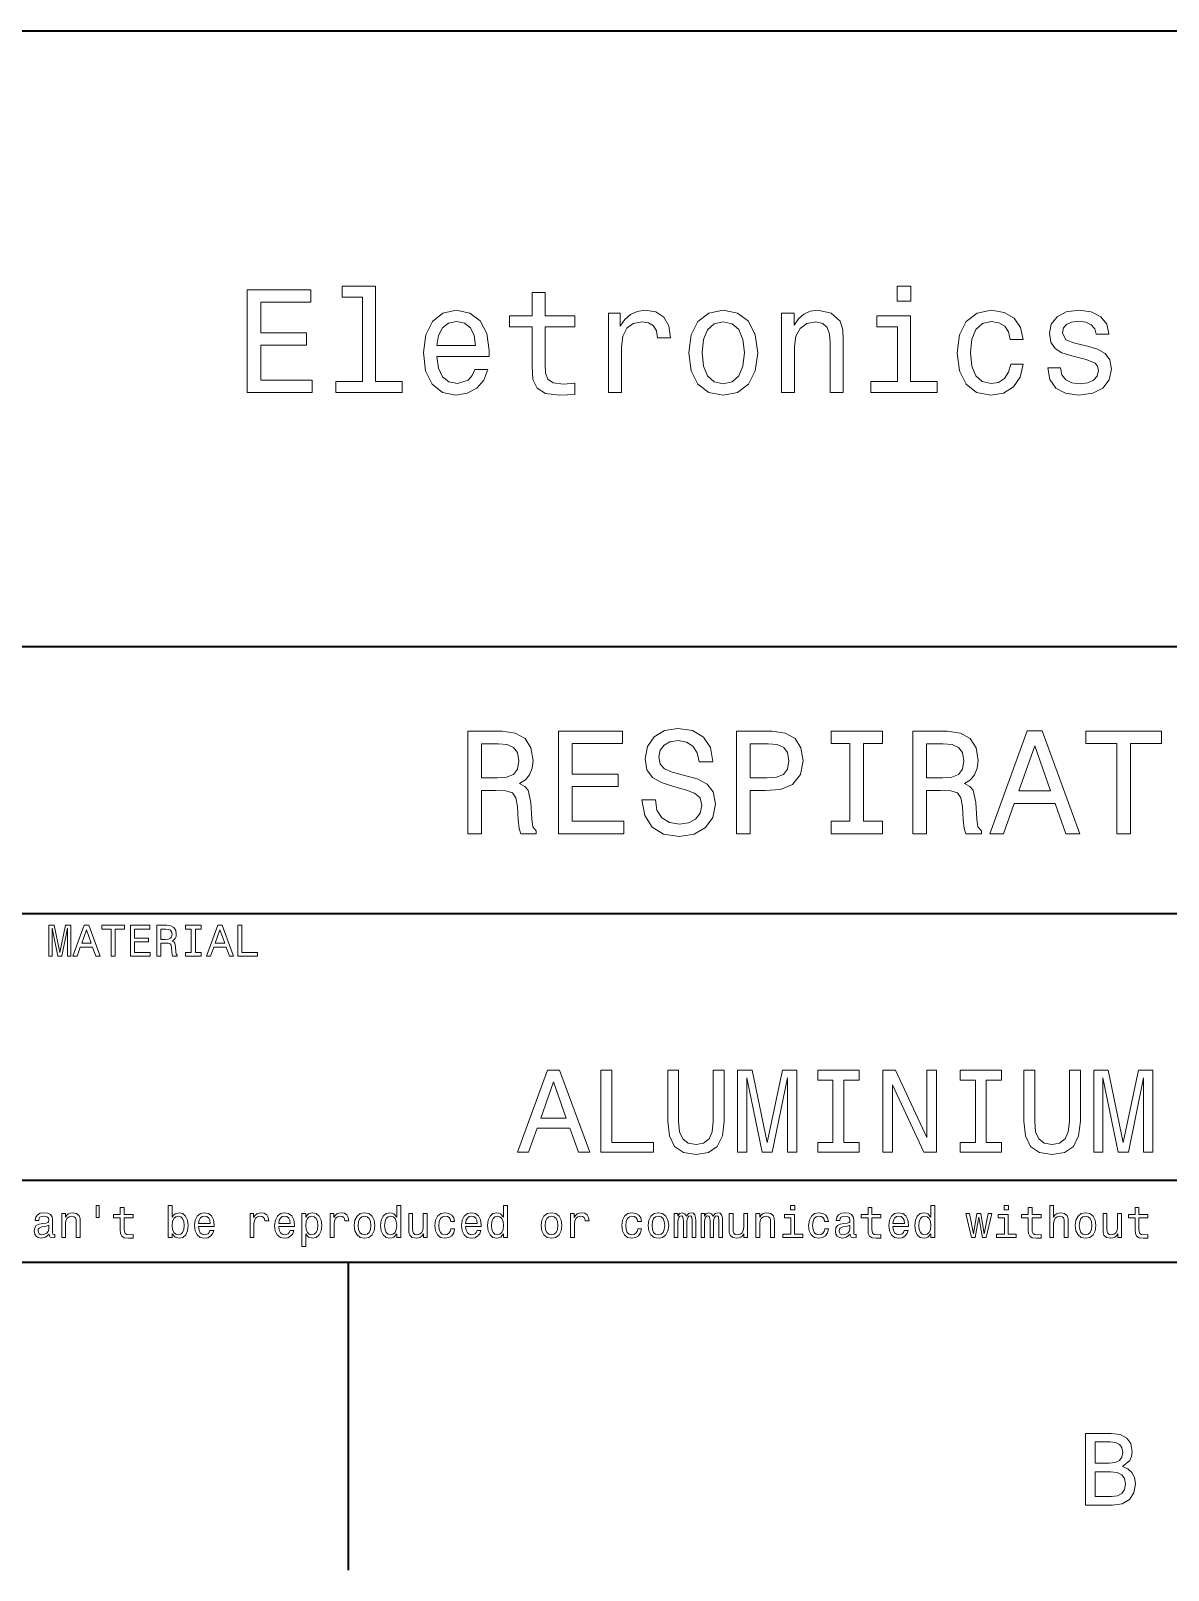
# Model space of a CAD drawing. Extents: x 0 to 1189, y 0 to 841.
# Drawn here: x 1024.2 to 1079.7, y 5 to 80 of the extents above; entities that cross this region are included whole.
import ezdxf

# ---------------------------------------------------------------- set-up
doc = ezdxf.new("R2010")
doc.units = 0

msp = doc.modelspace()

# ---------------------------------------------------------------- linework, layer by layer
at = {"color": 7, "lineweight": 35}
for p, q in [((979, 80), (1169, 80)), ((979, 50), (1144, 50)), ((979, 37), (1144, 37)), ((979, 24), (1144, 24)), ((20, 20), (1169, 20)), ((979, 20), (1169, 20))]:
    msp.add_line(p, q, dxfattribs=at)
at = {"color": 7, "lineweight": 35, "ltscale": 0.375}
msp.add_line((1039.699951, 20), (1039.699951, 5), dxfattribs=at)
at = {"color": 7, "lineweight": 13}
for points in [[(1040.397705, 67.020889), (1040.397705, 62.914265), (1039.093628, 62.914265), (1039.093628, 62.381123), (1042.328491, 62.381123), (1042.328491, 62.914265), (1041.031616, 62.914265), (1041.031616, 67.554031), (1039.403442, 67.554031), (1039.403442, 67.020889)], [(1067.119507, 67.554031), (1066.449463, 67.554031), (1066.449463, 66.833572), (1067.119507, 66.833572)], [(1034.778076, 62.381123), (1037.94812, 62.381123), (1037.94812, 62.986309), (1035.440918, 62.986309), (1035.440918, 64.67939), (1037.674316, 64.67939), (1037.674316, 65.277374), (1035.440918, 65.277374), (1035.440918, 66.775932), (1037.890503, 66.775932), (1037.890503, 67.381119), (1034.778076, 67.381119)], [(1048.661377, 65.579971), (1048.661377, 63.64193), (1048.70459, 63.015129), (1048.90625, 62.582851), (1049.309814, 62.330688), (1049.994141, 62.244236), (1050.74353, 62.280258), (1050.74353, 62.827808), (1050.195923, 62.78458), (1049.698853, 62.842216), (1049.432251, 63.022331), (1049.317017, 63.324928), (1049.295288, 63.75), (1049.295288, 65.579971), (1050.74353, 65.579971), (1050.74353, 66.120316), (1049.295288, 66.120316), (1049.295288, 67.251442), (1048.661377, 67.251442), (1048.661377, 66.120316), (1047.566284, 66.120316), (1047.566284, 65.579971)], [(1044.028809, 64.131844), (1046.564819, 64.131844), (1046.572021, 64.427231), (1046.456787, 65.25576), (1046.139771, 65.875359), (1045.635376, 66.25), (1044.965332, 66.386887), (1044.309814, 66.242798), (1043.80542, 65.839333), (1043.481201, 65.183716), (1043.365967, 64.31916), (1043.473999, 63.432995), (1043.798218, 62.78458), (1044.295288, 62.381123), (1044.943726, 62.244236), (1045.505737, 62.337894), (1045.966797, 62.582851), (1046.30542, 62.971901), (1046.5, 63.490631), (1045.873169, 63.490631), (1045.74353, 63.20245), (1045.556152, 62.986309), (1045.023071, 62.8134), (1044.612305, 62.892651), (1044.302612, 63.14481), (1044.10083, 63.555473), (1044.028809, 64.110229)], [(1052.386108, 62.381123), (1053.020142, 62.381123), (1053.020142, 64.592941), (1053.084961, 65.126076), (1053.279541, 65.507927), (1053.596558, 65.738472), (1054.021606, 65.817719), (1054.338623, 65.767288), (1054.576294, 65.623199), (1054.720459, 65.378242), (1054.770874, 65.046829), (1055.412109, 65.046829), (1055.325562, 65.630402), (1055.087891, 66.048271), (1054.69165, 66.30043), (1054.151245, 66.386887), (1053.783813, 66.329247), (1053.466797, 66.185158), (1053.185791, 65.940201), (1052.962524, 65.608788), (1052.962524, 66.25), (1052.386108, 66.25)], [(1056.298218, 64.311958), (1056.413452, 63.432995), (1056.744873, 62.78458), (1057.270874, 62.381123), (1057.976929, 62.244236), (1058.675781, 62.381123), (1059.20166, 62.777374), (1059.533081, 63.425793), (1059.655518, 64.311958), (1059.533081, 65.190918), (1059.20166, 65.846542), (1058.675781, 66.242798), (1057.976929, 66.386887), (1057.270874, 66.242798), (1056.744873, 65.839333), (1056.413452, 65.190918)], [(1060.822754, 62.381123), (1061.456787, 62.381123), (1061.456787, 64.614555), (1061.521606, 65.126076), (1061.730469, 65.500717), (1062.054688, 65.73127), (1062.486938, 65.817719), (1062.832764, 65.745674), (1063.04895, 65.551147), (1063.156982, 65.226944), (1063.192993, 64.79467), (1063.192993, 62.381123), (1063.827026, 62.381123), (1063.827026, 64.924347), (1063.798218, 65.435875), (1063.668579, 65.860947), (1063.24353, 66.25), (1062.580688, 66.386887), (1062.213257, 66.336456), (1061.903442, 66.19957), (1061.636841, 65.969017), (1061.427856, 65.659218), (1061.427856, 66.25), (1060.822754, 66.25)], [(1067.0979, 62.914265), (1067.0979, 66.120316), (1065.469727, 66.120316), (1065.469727, 65.579971), (1066.463989, 65.579971), (1066.463989, 62.914265), (1065.167114, 62.914265), (1065.167114, 62.381123), (1068.40918, 62.381123), (1068.40918, 62.914265)], [(1071.96106, 64.967575), (1072.587891, 64.967575), (1072.45813, 65.543945), (1072.148315, 65.997841), (1071.665649, 66.278816), (1071.038818, 66.386887), (1070.347168, 66.242798), (1069.821289, 65.839333), (1069.489868, 65.183716), (1069.374634, 64.304756), (1069.482666, 63.432995), (1069.806885, 62.78458), (1070.318359, 62.381123), (1071.017212, 62.244236), (1071.636841, 62.352303), (1072.119507, 62.6549), (1072.450928, 63.130402), (1072.595093, 63.764408), (1071.989868, 63.764408), (1071.881836, 63.36095), (1071.680054, 63.058357), (1071.391846, 62.871037), (1071.038818, 62.8134), (1070.599365, 62.907059), (1070.282349, 63.195244), (1070.087891, 63.663544), (1070.023071, 64.32637), (1070.087891, 64.974785), (1070.289551, 65.443085), (1070.61377, 65.73127), (1071.038818, 65.83213), (1071.413452, 65.767288), (1071.694458, 65.601585), (1071.881836, 65.327805)], [(1075.729004, 64.636169), (1075.116699, 64.780258), (1074.662842, 64.945961), (1074.511475, 65.284584), (1074.554688, 65.522331), (1074.706055, 65.695244), (1074.950928, 65.803314), (1075.303955, 65.846542), (1075.642578, 65.803314), (1075.90918, 65.67363), (1076.082031, 65.479103), (1076.154175, 65.219742), (1076.773682, 65.219742), (1076.773682, 65.234146), (1076.665649, 65.702446), (1076.370239, 66.069885), (1075.90918, 66.30043), (1075.303955, 66.386887), (1074.69165, 66.30043), (1074.244873, 66.062675), (1073.963989, 65.709656), (1073.877441, 65.26297), (1073.942383, 64.830688), (1074.144043, 64.528099), (1074.475464, 64.311958), (1074.95813, 64.16066), (1075.664185, 63.987751), (1076.096558, 63.807636), (1076.211792, 63.663544), (1076.255005, 63.447407), (1076.190186, 63.180836), (1076.017212, 62.979107), (1075.736328, 62.849422), (1075.361572, 62.806194), (1074.965332, 62.849422), (1074.677246, 63.000721), (1074.482666, 63.245674), (1074.403442, 63.584293), (1073.791016, 63.584293), (1073.891846, 63.007923), (1074.187256, 62.590057), (1074.655518, 62.337894), (1075.303955, 62.244236), (1075.981201, 62.337894), (1076.478394, 62.590057), (1076.780884, 62.993515), (1076.889038, 63.519451), (1076.809814, 63.973343), (1076.586426, 64.283142), (1076.218994, 64.484871)], [(1044.028809, 64.664986), (1044.108032, 65.162102), (1044.302612, 65.529541), (1044.5979, 65.752884), (1044.986938, 65.83213), (1045.368774, 65.752884), (1045.664185, 65.529541), (1045.84436, 65.162102), (1045.90918, 64.664986)], [(1056.946655, 64.31916), (1057.011475, 64.967575), (1057.213257, 65.435875), (1057.537476, 65.72406), (1057.976929, 65.824928), (1058.40918, 65.72406), (1058.733398, 65.443085), (1058.935059, 64.967575), (1059.007202, 64.31916), (1058.935059, 63.663544), (1058.733398, 63.188038), (1058.40918, 62.899853), (1057.976929, 62.806194), (1057.537476, 62.899853), (1057.213257, 63.188038), (1057.011475, 63.663544)], [(1045.527466, 40.881123), (1046.197388, 40.881123), (1046.197388, 42.992073), (1046.881836, 42.992073), (1047.38623, 42.970459), (1047.703247, 42.869595), (1047.876099, 42.631844), (1047.94812, 42.206772), (1047.984131, 41.558357), (1048.027466, 41.133286), (1048.113892, 40.881123), (1048.870361, 40.881123), (1048.870361, 41.018009), (1048.70459, 41.219738), (1048.646973, 41.594379), (1048.596558, 42.401295), (1048.474121, 42.999279), (1048.30835, 43.1866), (1048.049072, 43.323486), (1048.337158, 43.503601), (1048.53894, 43.755764), (1048.668579, 44.072765), (1048.711792, 44.454609), (1048.610962, 45.059795), (1048.322754, 45.513687), (1047.84729, 45.787464), (1047.198853, 45.881123), (1045.527466, 45.881123)], [(1049.958252, 40.881123), (1053.128296, 40.881123), (1053.128296, 41.486309), (1050.621094, 41.486309), (1050.621094, 43.179394), (1052.854492, 43.179394), (1052.854492, 43.777374), (1050.621094, 43.777374), (1050.621094, 45.275936), (1053.070679, 45.275936), (1053.070679, 45.881123), (1049.958252, 45.881123)], [(1054.670044, 42.530979), (1054.014404, 42.530979), (1054.158569, 41.767288), (1054.518799, 41.20533), (1055.073486, 40.866714), (1055.822754, 40.744236), (1056.564819, 40.859509), (1057.119629, 41.17651), (1057.472656, 41.67363), (1057.602295, 42.32925), (1057.494263, 42.920029), (1057.19165, 43.301872), (1056.701782, 43.554031), (1056.046143, 43.741352), (1055.484131, 43.878242), (1055.116699, 44.036743), (1054.907837, 44.267288), (1054.843018, 44.627522), (1054.907837, 44.951729), (1055.095093, 45.196686), (1055.383301, 45.362389), (1055.779541, 45.420029), (1056.182983, 45.34798), (1056.5, 45.153458), (1056.708984, 44.82925), (1056.809814, 44.389767), (1057.465454, 44.389767), (1057.465454, 44.404179), (1057.35022, 45.081409), (1057.011597, 45.585732), (1056.478394, 45.902737), (1055.757935, 46.010807), (1055.109497, 45.902737), (1054.605225, 45.600143), (1054.281006, 45.131844), (1054.165771, 44.526657), (1054.259399, 43.986309), (1054.533203, 43.618874), (1054.965454, 43.373917), (1055.556274, 43.1866), (1056.139771, 43.020893), (1056.579346, 42.862389), (1056.845825, 42.631844), (1056.939575, 42.257202), (1056.853027, 41.875359), (1056.629761, 41.587173), (1056.291138, 41.407059), (1055.851563, 41.349422), (1055.361694, 41.428673), (1054.987061, 41.659222), (1054.749268, 42.033859)], [(1058.625366, 40.881123), (1059.288208, 40.881123), (1059.288208, 42.992073), (1060.023071, 42.992073), (1060.765137, 43.028095), (1061.355957, 43.280258), (1061.737793, 43.770172), (1061.867432, 44.440201), (1061.766602, 45.059795), (1061.478394, 45.513687), (1061.00293, 45.787464), (1060.354492, 45.881123), (1058.625366, 45.881123)], [(1064.151367, 41.486309), (1063.229126, 41.486309), (1063.229126, 40.881123), (1065.736328, 40.881123), (1065.736328, 41.486309), (1064.814209, 41.486309), (1064.814209, 45.275936), (1065.736328, 45.275936), (1065.736328, 45.881123), (1063.229126, 45.881123), (1063.229126, 45.275936), (1064.151367, 45.275936)], [(1067.213257, 40.881123), (1067.883301, 40.881123), (1067.883301, 42.992073), (1068.567749, 42.992073), (1069.072021, 42.970459), (1069.389038, 42.869595), (1069.562012, 42.631844), (1069.634033, 42.206772), (1069.670044, 41.558357), (1069.713257, 41.133286), (1069.799805, 40.881123), (1070.556274, 40.881123), (1070.556274, 41.018009), (1070.390503, 41.219738), (1070.332886, 41.594379), (1070.282471, 42.401295), (1070.160034, 42.999279), (1069.994263, 43.1866), (1069.734863, 43.323486), (1070.023071, 43.503601), (1070.224854, 43.755764), (1070.354492, 44.072765), (1070.397705, 44.454609), (1070.296875, 45.059795), (1070.008667, 45.513687), (1069.533203, 45.787464), (1068.884766, 45.881123), (1067.213257, 45.881123)], [(1070.966919, 40.881123), (1071.629761, 40.881123), (1072.15564, 42.350864), (1074.151367, 42.350864), (1074.677246, 40.881123), (1075.354492, 40.881123), (1073.524536, 45.888329), (1072.789673, 45.888329)], [(1077.162842, 40.881123), (1077.825684, 40.881123), (1077.825684, 45.275936), (1079.338623, 45.275936), (1079.338623, 45.881123), (1075.6427, 45.881123), (1075.6427, 45.275936), (1077.162842, 45.275936)], [(1047.011597, 45.26873), (1047.45105, 45.225502), (1047.760864, 45.088615), (1047.955322, 44.836452), (1048.020264, 44.440201), (1047.94812, 44.022331), (1047.753662, 43.770172), (1047.422241, 43.640488), (1046.968384, 43.604465), (1046.197388, 43.604465), (1046.197388, 45.26873)], [(1060.174438, 45.26873), (1060.606689, 45.225502), (1060.923706, 45.088615), (1061.110962, 44.836452), (1061.175781, 44.440201), (1061.10376, 44.022331), (1060.909302, 43.770172), (1060.577881, 43.640488), (1060.123901, 43.604465), (1059.288208, 43.604465), (1059.288208, 45.26873)], [(1068.697388, 45.26873), (1069.136963, 45.225502), (1069.446777, 45.088615), (1069.641235, 44.836452), (1069.706055, 44.440201), (1069.634033, 44.022331), (1069.439575, 43.770172), (1069.108154, 43.640488), (1068.654175, 43.604465), (1067.883301, 43.604465), (1067.883301, 45.26873)], [(1072.38623, 42.963257), (1073.157104, 45.167866), (1073.927979, 42.963257)], [(1025.110229, 34.918587), (1025.276611, 34.918587), (1025.276611, 36.280258), (1025.557617, 34.918587), (1025.74353, 34.918587), (1026.022339, 36.280258), (1026.022339, 34.918587), (1026.190918, 34.918587), (1026.190918, 36.418587), (1025.927246, 36.418587), (1025.650635, 35.095821), (1025.376099, 36.418587), (1025.110229, 36.418587)], [(1026.294678, 34.918587), (1026.49353, 34.918587), (1026.651245, 35.359509), (1027.25, 35.359509), (1027.407837, 34.918587), (1027.610962, 34.918587), (1027.062012, 36.42075), (1026.841553, 36.42075)], [(1026.720459, 35.543228), (1026.951782, 36.204609), (1027.182983, 35.543228)], [(1028.153442, 34.918587), (1028.352295, 34.918587), (1028.352295, 36.23703), (1028.806152, 36.23703), (1028.806152, 36.418587), (1027.697388, 36.418587), (1027.697388, 36.23703), (1028.153442, 36.23703)], [(1029.100098, 34.918587), (1030.051147, 34.918587), (1030.051147, 35.100143), (1029.29895, 35.100143), (1029.29895, 35.608067), (1029.968994, 35.608067), (1029.968994, 35.787464), (1029.29895, 35.787464), (1029.29895, 36.23703), (1030.033813, 36.23703), (1030.033813, 36.418587), (1029.100098, 36.418587)], [(1030.373169, 34.918587), (1030.574219, 34.918587), (1030.574219, 35.551872), (1030.779541, 35.551872), (1030.930786, 35.545387), (1031.025879, 35.515129), (1031.077759, 35.443802), (1031.099365, 35.31628), (1031.110229, 35.121758), (1031.123169, 34.994236), (1031.14917, 34.918587), (1031.376099, 34.918587), (1031.376099, 34.959652), (1031.326416, 35.020172), (1031.309082, 35.132565), (1031.293945, 35.374638), (1031.257202, 35.554035), (1031.20752, 35.610229), (1031.129639, 35.651295), (1031.216187, 35.70533), (1031.276611, 35.780979), (1031.315552, 35.87608), (1031.328491, 35.990631), (1031.298218, 36.172188), (1031.211792, 36.308357), (1031.069214, 36.390488), (1030.874634, 36.418587), (1030.373169, 36.418587)], [(1030.818481, 36.234871), (1030.950317, 36.221901), (1031.043213, 36.180836), (1031.101563, 36.105186), (1031.121094, 35.986309), (1031.099365, 35.86095), (1031.041016, 35.785301), (1030.94165, 35.746395), (1030.80542, 35.735588), (1030.574219, 35.735588), (1030.574219, 36.234871)], [(1032.056885, 35.100143), (1031.780273, 35.100143), (1031.780273, 34.918587), (1032.532471, 34.918587), (1032.532471, 35.100143), (1032.255737, 35.100143), (1032.255737, 36.23703), (1032.532471, 36.23703), (1032.532471, 36.418587), (1031.780273, 36.418587), (1031.780273, 36.23703), (1032.056885, 36.23703)], [(1032.800415, 34.918587), (1032.999268, 34.918587), (1033.157104, 35.359509), (1033.755737, 35.359509), (1033.913574, 34.918587), (1034.116699, 34.918587), (1033.567749, 36.42075), (1033.34729, 36.42075)], [(1033.226196, 35.543228), (1033.45752, 36.204609), (1033.688721, 35.543228)], [(1034.319824, 34.918587), (1035.283813, 34.918587), (1035.283813, 35.100143), (1034.518677, 35.100143), (1034.518677, 36.418587), (1034.319824, 36.418587)], [(1047.959595, 25.360231), (1048.489868, 25.360231), (1048.910645, 26.536024), (1050.507202, 26.536024), (1050.927979, 25.360231), (1051.469727, 25.360231), (1050.005737, 29.365995), (1049.417847, 29.365995)], [(1052.011475, 25.360231), (1054.582153, 25.360231), (1054.582153, 25.844381), (1052.541748, 25.844381), (1052.541748, 29.360231), (1052.011475, 29.360231)], [(1055.273804, 26.881845), (1055.354492, 26.161385), (1055.608032, 25.648417), (1056.034546, 25.354467), (1056.651245, 25.250721), (1057.262207, 25.354467), (1057.688721, 25.648417), (1057.942383, 26.155621), (1058.028809, 26.881845), (1058.028809, 29.360231), (1057.492798, 29.360231), (1057.492798, 26.853027), (1057.440918, 26.363113), (1057.285278, 26.011528), (1057.020142, 25.804035), (1056.651245, 25.734871), (1056.270874, 25.804035), (1056.005737, 26.011528), (1055.850098, 26.357349), (1055.804077, 26.853027), (1055.804077, 29.360231), (1055.273804, 29.360231)], [(1058.680054, 25.360231), (1059.123901, 25.360231), (1059.123901, 28.991356), (1059.873169, 25.360231), (1060.368896, 25.360231), (1061.112427, 28.991356), (1061.112427, 25.360231), (1061.56189, 25.360231), (1061.56189, 29.360231), (1060.858765, 29.360231), (1060.120972, 25.832853), (1059.389038, 29.360231), (1058.680054, 29.360231)], [(1063.325684, 25.844381), (1062.587891, 25.844381), (1062.587891, 25.360231), (1064.593628, 25.360231), (1064.593628, 25.844381), (1063.855835, 25.844381), (1063.855835, 28.876081), (1064.593628, 28.876081), (1064.593628, 29.360231), (1062.587891, 29.360231), (1062.587891, 28.876081), (1063.325684, 28.876081)], [(1065.746338, 25.360231), (1066.224731, 25.360231), (1066.224731, 28.639771), (1067.757935, 25.360231), (1068.374634, 25.360231), (1068.374634, 29.360231), (1067.890503, 29.360231), (1067.890503, 26.080692), (1066.374634, 29.360231), (1065.746338, 29.360231)], [(1070.265137, 25.844381), (1069.527344, 25.844381), (1069.527344, 25.360231), (1071.533081, 25.360231), (1071.533081, 25.844381), (1070.79541, 25.844381), (1070.79541, 28.876081), (1071.533081, 28.876081), (1071.533081, 29.360231), (1069.527344, 29.360231), (1069.527344, 28.876081), (1070.265137, 28.876081)], [(1072.622437, 26.881845), (1072.703125, 26.161385), (1072.956787, 25.648417), (1073.383301, 25.354467), (1074, 25.250721), (1074.610962, 25.354467), (1075.037476, 25.648417), (1075.291016, 26.155621), (1075.377563, 26.881845), (1075.377563, 29.360231), (1074.841431, 29.360231), (1074.841431, 26.853027), (1074.789551, 26.363113), (1074.634033, 26.011528), (1074.368896, 25.804035), (1074, 25.734871), (1073.619629, 25.804035), (1073.354492, 26.011528), (1073.198853, 26.357349), (1073.15271, 26.853027), (1073.15271, 29.360231), (1072.622437, 29.360231)], [(1076.028809, 25.360231), (1076.472656, 25.360231), (1076.472656, 28.991356), (1077.221924, 25.360231), (1077.717529, 25.360231), (1078.46106, 28.991356), (1078.46106, 25.360231), (1078.910645, 25.360231), (1078.910645, 29.360231), (1078.20752, 29.360231), (1077.469727, 25.832853), (1076.737793, 29.360231), (1076.028809, 29.360231)], [(1049.095093, 27.025938), (1049.711792, 28.789627), (1050.328491, 27.025938)], [(1027.420776, 22.768372), (1027.420776, 22.180475), (1027.565552, 22.180475), (1027.565552, 22.768372)], [(1028.60083, 22.17399), (1028.60083, 21.592579), (1028.61377, 21.404537), (1028.674316, 21.274855), (1028.79541, 21.199207), (1029.000732, 21.173269), (1029.225464, 21.184076), (1029.225464, 21.348343), (1029.061279, 21.335373), (1028.912109, 21.352665), (1028.832153, 21.4067), (1028.797485, 21.497478), (1028.791016, 21.625), (1028.791016, 22.17399), (1029.225464, 22.17399), (1029.225464, 22.336094), (1028.791016, 22.336094), (1028.791016, 22.675432), (1028.60083, 22.675432), (1028.60083, 22.336094), (1028.272339, 22.336094), (1028.272339, 22.17399)], [(1031.127563, 21.393732), (1031.267944, 21.227304), (1031.460327, 21.173269), (1031.641968, 21.214336), (1031.786743, 21.337536), (1031.877563, 21.534222), (1031.912109, 21.795748), (1031.877563, 22.057276), (1031.784546, 22.251801), (1031.641968, 22.372837), (1031.460327, 22.416065), (1031.270142, 22.359869), (1031.192383, 22.290705), (1031.127563, 22.197765), (1031.127563, 22.766211), (1030.937256, 22.766211), (1030.937256, 21.214336), (1031.127563, 21.214336)], [(1042.070557, 21.393732), (1042.070557, 21.214336), (1042.260742, 21.214336), (1042.260742, 22.766211), (1042.072754, 22.766211), (1042.072754, 22.197765), (1041.927979, 22.36203), (1041.839355, 22.400936), (1041.737671, 22.416065), (1041.553955, 22.372837), (1041.411377, 22.251801), (1041.318359, 22.057276), (1041.286011, 21.795748), (1041.318359, 21.534222), (1041.411377, 21.337536), (1041.553955, 21.214336), (1041.737671, 21.173269), (1041.839355, 21.1884), (1041.930054, 21.227304)], [(1047.275146, 21.393732), (1047.275146, 21.214336), (1047.465332, 21.214336), (1047.465332, 22.766211), (1047.277344, 22.766211), (1047.277344, 22.197765), (1047.132568, 22.36203), (1047.043945, 22.400936), (1046.942383, 22.416065), (1046.758667, 22.372837), (1046.615967, 22.251801), (1046.523071, 22.057276), (1046.490601, 21.795748), (1046.523071, 21.534222), (1046.615967, 21.337536), (1046.758667, 21.214336), (1046.942383, 21.173269), (1047.043945, 21.1884), (1047.134766, 21.227304)], [(1061.462524, 22.766211), (1061.261475, 22.766211), (1061.261475, 22.550072), (1061.462524, 22.550072)], [(1065.033203, 22.17399), (1065.033203, 21.592579), (1065.046143, 21.404537), (1065.106689, 21.274855), (1065.227661, 21.199207), (1065.432983, 21.173269), (1065.657837, 21.184076), (1065.657837, 21.348343), (1065.49353, 21.335373), (1065.34436, 21.352665), (1065.264404, 21.4067), (1065.229858, 21.497478), (1065.223389, 21.625), (1065.223389, 22.17399), (1065.657837, 22.17399), (1065.657837, 22.336094), (1065.223389, 22.336094), (1065.223389, 22.675432), (1065.033203, 22.675432), (1065.033203, 22.336094), (1064.70459, 22.336094), (1064.70459, 22.17399)], [(1068.093628, 21.393732), (1068.093628, 21.214336), (1068.283936, 21.214336), (1068.283936, 22.766211), (1068.095825, 22.766211), (1068.095825, 22.197765), (1067.95105, 22.36203), (1067.862427, 22.400936), (1067.760864, 22.416065), (1067.577148, 22.372837), (1067.434448, 22.251801), (1067.341553, 22.057276), (1067.309082, 21.795748), (1067.341553, 21.534222), (1067.434448, 21.337536), (1067.577148, 21.214336), (1067.760864, 21.173269), (1067.862427, 21.1884), (1067.953125, 21.227304)], [(1071.871826, 22.766211), (1071.670776, 22.766211), (1071.670776, 22.550072), (1071.871826, 22.550072)], [(1072.840088, 22.17399), (1072.840088, 21.592579), (1072.853027, 21.404537), (1072.913574, 21.274855), (1073.034668, 21.199207), (1073.23999, 21.173269), (1073.464722, 21.184076), (1073.464722, 21.348343), (1073.300415, 21.335373), (1073.151367, 21.352665), (1073.071289, 21.4067), (1073.036743, 21.497478), (1073.030273, 21.625), (1073.030273, 22.17399), (1073.464722, 22.17399), (1073.464722, 22.336094), (1073.030273, 22.336094), (1073.030273, 22.675432), (1072.840088, 22.675432), (1072.840088, 22.336094), (1072.511597, 22.336094), (1072.511597, 22.17399)], [(1073.88623, 21.214336), (1074.076416, 21.214336), (1074.076416, 21.884365), (1074.095825, 22.037823), (1074.158569, 22.150215), (1074.255737, 22.219379), (1074.385498, 22.245316), (1074.489258, 22.223701), (1074.554077, 22.165344), (1074.586426, 22.068083), (1074.59729, 21.9384), (1074.59729, 21.214336), (1074.787476, 21.214336), (1074.787476, 21.977304), (1074.778809, 22.130762), (1074.73999, 22.258286), (1074.612427, 22.375), (1074.413574, 22.416065), (1074.305542, 22.400936), (1074.212524, 22.359869), (1074.134766, 22.295029), (1074.076416, 22.206411), (1074.076416, 22.766211), (1073.88623, 22.766211)], [(1078.044678, 22.17399), (1078.044678, 21.592579), (1078.057617, 21.404537), (1078.118164, 21.274855), (1078.239258, 21.199207), (1078.44458, 21.173269), (1078.669312, 21.184076), (1078.669312, 21.348343), (1078.505127, 21.335373), (1078.355957, 21.352665), (1078.276001, 21.4067), (1078.241333, 21.497478), (1078.234863, 21.625), (1078.234863, 22.17399), (1078.669312, 22.17399), (1078.669312, 22.336094), (1078.234863, 22.336094), (1078.234863, 22.675432), (1078.044678, 22.675432), (1078.044678, 22.336094), (1077.716187, 22.336094), (1077.716187, 22.17399)], [(1025.131836, 21.365633), (1025.131836, 21.35915), (1025.1427, 21.285662), (1025.175049, 21.233789), (1025.311279, 21.192722), (1025.417114, 21.210014), (1025.417114, 21.356987), (1025.371704, 21.350504), (1025.311279, 21.378601), (1025.300415, 21.465057), (1025.300415, 22.065922), (1025.274536, 22.219379), (1025.198853, 22.32745), (1025.067017, 22.39229), (1024.881104, 22.416065), (1024.699585, 22.390129), (1024.565552, 22.316643), (1024.481201, 22.202089), (1024.453125, 22.050793), (1024.453125, 22.037823), (1024.623901, 22.037823), (1024.639038, 22.128601), (1024.686646, 22.193443), (1024.764404, 22.232347), (1024.874634, 22.247478), (1024.980591, 22.236671), (1025.056152, 22.20425), (1025.101563, 22.148054), (1025.116699, 22.070244), (1025.108032, 21.979465), (1025.073486, 21.934076), (1024.987061, 21.912464), (1024.824951, 21.895172), (1024.639038, 21.856268), (1024.507202, 21.787104), (1024.429443, 21.679033), (1024.40564, 21.519091), (1024.427246, 21.37644), (1024.494263, 21.270533), (1024.602295, 21.203529), (1024.751465, 21.179754), (1024.952393, 21.225143)], [(1025.110229, 21.620676), (1025.084229, 21.508284), (1025.015137, 21.421829), (1024.911377, 21.365633), (1024.783813, 21.34618), (1024.70166, 21.356987), (1024.643311, 21.391569), (1024.606567, 21.452089), (1024.595825, 21.536383), (1024.604492, 21.61203), (1024.639038, 21.666065), (1024.777344, 21.726583), (1024.952393, 21.752522), (1025.110229, 21.804394)], [(1025.74353, 21.214336), (1025.933716, 21.214336), (1025.933716, 21.884365), (1025.953125, 22.037823), (1026.015869, 22.150215), (1026.113159, 22.219379), (1026.242798, 22.245316), (1026.346558, 22.223701), (1026.411377, 22.165344), (1026.443848, 22.068083), (1026.45459, 21.9384), (1026.45459, 21.214336), (1026.644775, 21.214336), (1026.644775, 21.977304), (1026.636108, 22.130762), (1026.59729, 22.258286), (1026.469727, 22.375), (1026.270874, 22.416065), (1026.160645, 22.400936), (1026.067749, 22.359869), (1025.987793, 22.290705), (1025.925049, 22.197765), (1025.925049, 22.375), (1025.74353, 22.375)], [(1031.717529, 21.795748), (1031.695923, 21.601225), (1031.637573, 21.458572), (1031.544678, 21.372118), (1031.427979, 21.344019), (1031.300415, 21.372118), (1031.20752, 21.458572), (1031.14917, 21.599062), (1031.129639, 21.795748), (1031.14917, 21.990273), (1031.20752, 22.130762), (1031.300415, 22.215057), (1031.427979, 22.245316), (1031.544678, 22.215057), (1031.637573, 22.128601), (1031.695923, 21.988111)], [(1032.415649, 21.739553), (1033.176514, 21.739553), (1033.178711, 21.828169), (1033.144043, 22.076729), (1033.04895, 22.262608), (1032.897705, 22.375), (1032.696655, 22.416065), (1032.5, 22.372837), (1032.348633, 22.251801), (1032.251465, 22.055115), (1032.216797, 21.795748), (1032.249268, 21.529898), (1032.346558, 21.335373), (1032.495605, 21.214336), (1032.690186, 21.173269), (1032.858765, 21.201368), (1032.99707, 21.274855), (1033.098633, 21.391569), (1033.156982, 21.54719), (1032.968994, 21.54719), (1032.930054, 21.460733), (1032.873901, 21.395893), (1032.713989, 21.344019), (1032.59082, 21.367794), (1032.497803, 21.443443), (1032.437256, 21.566643), (1032.415649, 21.733068)], [(1032.415649, 21.899494), (1032.439453, 22.04863), (1032.497803, 22.158861), (1032.586426, 22.225864), (1032.703125, 22.24964), (1032.817749, 22.225864), (1032.906372, 22.158861), (1032.960327, 22.04863), (1032.979858, 21.899494)], [(1034.922852, 21.214336), (1035.113037, 21.214336), (1035.113037, 21.877882), (1035.132568, 22.037823), (1035.190918, 22.152376), (1035.286011, 22.22154), (1035.413574, 22.245316), (1035.508667, 22.230186), (1035.579956, 22.186958), (1035.623169, 22.113472), (1035.638306, 22.014048), (1035.830688, 22.014048), (1035.804688, 22.189121), (1035.733398, 22.31448), (1035.614502, 22.390129), (1035.452393, 22.416065), (1035.342163, 22.398775), (1035.24707, 22.355547), (1035.162842, 22.282061), (1035.095825, 22.182636), (1035.095825, 22.375), (1034.922852, 22.375)], [(1036.319092, 21.739553), (1037.079956, 21.739553), (1037.082153, 21.828169), (1037.047485, 22.076729), (1036.952393, 22.262608), (1036.801147, 22.375), (1036.600098, 22.416065), (1036.403442, 22.372837), (1036.252197, 22.251801), (1036.154907, 22.055115), (1036.120239, 21.795748), (1036.15271, 21.529898), (1036.25, 21.335373), (1036.39917, 21.214336), (1036.593628, 21.173269), (1036.762207, 21.201368), (1036.900513, 21.274855), (1037.002197, 21.391569), (1037.060547, 21.54719), (1036.872437, 21.54719), (1036.833496, 21.460733), (1036.777344, 21.395893), (1036.617432, 21.344019), (1036.494263, 21.367794), (1036.401245, 21.443443), (1036.340698, 21.566643), (1036.319092, 21.733068)], [(1036.319092, 21.899494), (1036.342896, 22.04863), (1036.401245, 22.158861), (1036.489868, 22.225864), (1036.606567, 22.24964), (1036.721191, 22.225864), (1036.809814, 22.158861), (1036.86377, 22.04863), (1036.883301, 21.899494)], [(1037.633301, 22.195604), (1037.633301, 22.375), (1037.443115, 22.375), (1037.443115, 20.764769), (1037.633301, 20.764769), (1037.633301, 21.391569), (1037.700317, 21.289986), (1037.775879, 21.222982), (1037.966064, 21.173269), (1038.147705, 21.214336), (1038.290283, 21.337536), (1038.383301, 21.532061), (1038.417847, 21.795748), (1038.383301, 22.057276), (1038.290283, 22.251801), (1038.147705, 22.372837), (1037.966064, 22.416065), (1037.862427, 22.403097), (1037.773804, 22.36203), (1037.69812, 22.292866)], [(1037.933716, 21.344019), (1037.806152, 21.372118), (1037.713257, 21.458572), (1037.654907, 21.599062), (1037.635376, 21.795748), (1037.654907, 21.990273), (1037.713257, 22.130762), (1037.806152, 22.215057), (1037.933716, 22.245316), (1038.050415, 22.215057), (1038.143311, 22.128601), (1038.20166, 21.988111), (1038.223267, 21.795748), (1038.20166, 21.601225), (1038.143311, 21.458572), (1038.050415, 21.372118)], [(1038.826294, 21.214336), (1039.016602, 21.214336), (1039.016602, 21.877882), (1039.036011, 22.037823), (1039.09436, 22.152376), (1039.189453, 22.22154), (1039.317017, 22.245316), (1039.412109, 22.230186), (1039.483398, 22.186958), (1039.526611, 22.113472), (1039.541748, 22.014048), (1039.734131, 22.014048), (1039.708252, 22.189121), (1039.636841, 22.31448), (1039.517944, 22.390129), (1039.355835, 22.416065), (1039.245605, 22.398775), (1039.150513, 22.355547), (1039.066284, 22.282061), (1038.999268, 22.182636), (1038.999268, 22.375), (1038.826294, 22.375)], [(1040, 21.793587), (1040.034546, 21.529898), (1040.134033, 21.335373), (1040.291748, 21.214336), (1040.50354, 21.173269), (1040.713257, 21.214336), (1040.870972, 21.333212), (1040.970459, 21.527737), (1041.007202, 21.793587), (1040.970459, 22.057276), (1040.870972, 22.253962), (1040.713257, 22.372837), (1040.50354, 22.416065), (1040.291748, 22.372837), (1040.134033, 22.251801), (1040.034546, 22.057276)], [(1040.194458, 21.795748), (1040.213989, 21.990273), (1040.274414, 22.130762), (1040.371704, 22.217218), (1040.50354, 22.247478), (1040.633301, 22.217218), (1040.730469, 22.132925), (1040.791016, 21.990273), (1040.812622, 21.795748), (1040.791016, 21.599062), (1040.730469, 21.456411), (1040.633301, 21.369955), (1040.50354, 21.341858), (1040.371704, 21.369955), (1040.274414, 21.456411), (1040.213989, 21.599062)], [(1041.770142, 22.245316), (1041.895508, 22.215057), (1041.990601, 22.130762), (1042.046753, 21.990273), (1042.068359, 21.795748), (1042.046753, 21.599062), (1041.990601, 21.458572), (1041.895508, 21.372118), (1041.770142, 21.344019), (1041.651245, 21.372118), (1041.560547, 21.458572), (1041.5, 21.601225), (1041.480469, 21.795748), (1041.5, 21.988111), (1041.560547, 22.128601), (1041.651245, 22.215057)], [(1043.553345, 22.375), (1043.363037, 22.375), (1043.363037, 21.704971), (1043.341431, 21.549351), (1043.278809, 21.436958), (1043.181519, 21.367794), (1043.053955, 21.34618), (1042.952393, 21.363472), (1042.887573, 21.415344), (1042.85083, 21.503962), (1042.842163, 21.629322), (1042.842163, 22.375), (1042.651978, 22.375), (1042.651978, 21.61203), (1042.658447, 21.458572), (1042.699585, 21.331051), (1042.824951, 21.214336), (1043.025879, 21.173269), (1043.134033, 21.1884), (1043.226929, 21.227304), (1043.306885, 21.294308), (1043.371704, 21.391569), (1043.371704, 21.214336), (1043.553345, 21.214336)], [(1044.698853, 21.990273), (1044.886841, 21.990273), (1044.8479, 22.163183), (1044.755005, 22.299351), (1044.610229, 22.383644), (1044.422119, 22.416065), (1044.214722, 22.372837), (1044.056885, 22.251801), (1043.95752, 22.055115), (1043.922852, 21.791426), (1043.955322, 21.529898), (1044.052612, 21.335373), (1044.206055, 21.214336), (1044.415649, 21.173269), (1044.601563, 21.20569), (1044.746338, 21.296469), (1044.845825, 21.439119), (1044.889038, 21.629322), (1044.70752, 21.629322), (1044.675049, 21.508284), (1044.614502, 21.417507), (1044.528076, 21.361311), (1044.422119, 21.344019), (1044.290283, 21.372118), (1044.19519, 21.458572), (1044.136841, 21.599062), (1044.117432, 21.797911), (1044.136841, 21.992434), (1044.197388, 22.132925), (1044.294678, 22.219379), (1044.422119, 22.24964), (1044.534546, 22.230186), (1044.618896, 22.180475), (1044.675049, 22.098343)], [(1045.427246, 21.739553), (1046.187988, 21.739553), (1046.190186, 21.828169), (1046.15564, 22.076729), (1046.060547, 22.262608), (1045.90918, 22.375), (1045.70813, 22.416065), (1045.511475, 22.372837), (1045.360229, 22.251801), (1045.262939, 22.055115), (1045.228394, 21.795748), (1045.260742, 21.529898), (1045.358032, 21.335373), (1045.507202, 21.214336), (1045.70166, 21.173269), (1045.870239, 21.201368), (1046.008667, 21.274855), (1046.110229, 21.391569), (1046.168579, 21.54719), (1045.980469, 21.54719), (1045.94165, 21.460733), (1045.885376, 21.395893), (1045.725464, 21.344019), (1045.602295, 21.367794), (1045.509277, 21.443443), (1045.448853, 21.566643), (1045.427246, 21.733068)], [(1045.427246, 21.899494), (1045.450928, 22.04863), (1045.509277, 22.158861), (1045.5979, 22.225864), (1045.714722, 22.24964), (1045.829224, 22.225864), (1045.917847, 22.158861), (1045.971924, 22.04863), (1045.991333, 21.899494)], [(1046.974731, 22.245316), (1047.100098, 22.215057), (1047.19519, 22.130762), (1047.251465, 21.990273), (1047.273071, 21.795748), (1047.251465, 21.599062), (1047.19519, 21.458572), (1047.100098, 21.372118), (1046.974731, 21.344019), (1046.855835, 21.372118), (1046.765137, 21.458572), (1046.70459, 21.601225), (1046.685181, 21.795748), (1046.70459, 21.988111), (1046.765137, 22.128601), (1046.855835, 22.215057)], [(1049.108032, 21.793587), (1049.142578, 21.529898), (1049.242065, 21.335373), (1049.39978, 21.214336), (1049.611694, 21.173269), (1049.821289, 21.214336), (1049.979126, 21.333212), (1050.078491, 21.527737), (1050.115234, 21.793587), (1050.078491, 22.057276), (1049.979126, 22.253962), (1049.821289, 22.372837), (1049.611694, 22.416065), (1049.39978, 22.372837), (1049.242065, 22.251801), (1049.142578, 22.057276)], [(1049.302612, 21.795748), (1049.322021, 21.990273), (1049.382568, 22.130762), (1049.479858, 22.217218), (1049.611694, 22.247478), (1049.741333, 22.217218), (1049.838623, 22.132925), (1049.89917, 21.990273), (1049.920776, 21.795748), (1049.89917, 21.599062), (1049.838623, 21.456411), (1049.741333, 21.369955), (1049.611694, 21.341858), (1049.479858, 21.369955), (1049.382568, 21.456411), (1049.322021, 21.599062)], [(1050.536743, 21.214336), (1050.726929, 21.214336), (1050.726929, 21.877882), (1050.746338, 22.037823), (1050.804688, 22.152376), (1050.899902, 22.22154), (1051.027344, 22.245316), (1051.122437, 22.230186), (1051.193848, 22.186958), (1051.237061, 22.113472), (1051.252197, 22.014048), (1051.444458, 22.014048), (1051.418579, 22.189121), (1051.34729, 22.31448), (1051.228394, 22.390129), (1051.066284, 22.416065), (1050.956055, 22.398775), (1050.860962, 22.355547), (1050.776611, 22.282061), (1050.709595, 22.182636), (1050.709595, 22.375), (1050.536743, 22.375)], [(1053.806885, 21.990273), (1053.994995, 21.990273), (1053.956055, 22.163183), (1053.863037, 22.299351), (1053.718262, 22.383644), (1053.530273, 22.416065), (1053.322754, 22.372837), (1053.164917, 22.251801), (1053.065552, 22.055115), (1053.031006, 21.791426), (1053.063354, 21.529898), (1053.160645, 21.335373), (1053.314087, 21.214336), (1053.523804, 21.173269), (1053.709595, 21.20569), (1053.854492, 21.296469), (1053.953857, 21.439119), (1053.99707, 21.629322), (1053.815552, 21.629322), (1053.783081, 21.508284), (1053.722656, 21.417507), (1053.636108, 21.361311), (1053.530273, 21.344019), (1053.398438, 21.372118), (1053.303345, 21.458572), (1053.244995, 21.599062), (1053.225464, 21.797911), (1053.244995, 21.992434), (1053.30542, 22.132925), (1053.40271, 22.219379), (1053.530273, 22.24964), (1053.642578, 22.230186), (1053.726929, 22.180475), (1053.783081, 22.098343)], [(1054.312622, 21.793587), (1054.34729, 21.529898), (1054.446655, 21.335373), (1054.604492, 21.214336), (1054.816284, 21.173269), (1055.025879, 21.214336), (1055.183716, 21.333212), (1055.283081, 21.527737), (1055.319824, 21.793587), (1055.283081, 22.057276), (1055.183716, 22.253962), (1055.025879, 22.372837), (1054.816284, 22.416065), (1054.604492, 22.372837), (1054.446655, 22.251801), (1054.34729, 22.057276)], [(1054.507202, 21.795748), (1054.526611, 21.990273), (1054.587158, 22.130762), (1054.684448, 22.217218), (1054.816284, 22.247478), (1054.945923, 22.217218), (1055.043213, 22.132925), (1055.10376, 21.990273), (1055.125366, 21.795748), (1055.10376, 21.599062), (1055.043213, 21.456411), (1054.945923, 21.369955), (1054.816284, 21.341858), (1054.684448, 21.369955), (1054.587158, 21.456411), (1054.526611, 21.599062)], [(1055.59436, 21.214336), (1055.769409, 21.214336), (1055.769409, 21.990273), (1055.780273, 22.106987), (1055.812622, 22.191282), (1055.862427, 22.240993), (1055.927246, 22.260447), (1055.979126, 22.243155), (1056.013672, 22.199926), (1056.031006, 22.12644), (1056.037476, 22.029179), (1056.037476, 21.214336), (1056.20166, 21.214336), (1056.20166, 21.990273), (1056.212524, 22.104826), (1056.244995, 22.189121), (1056.296875, 22.240993), (1056.361694, 22.260447), (1056.413574, 22.243155), (1056.44812, 22.199926), (1056.469727, 22.029179), (1056.469727, 21.214336), (1056.644775, 21.214336), (1056.644775, 22.016211), (1056.634033, 22.182636), (1056.599365, 22.310158), (1056.530273, 22.387968), (1056.417847, 22.416065), (1056.286011, 22.372837), (1056.184448, 22.247478), (1056.104492, 22.370676), (1055.970459, 22.416065), (1055.84729, 22.372837), (1055.762939, 22.251801), (1055.762939, 22.375), (1055.59436, 22.375)], [(1056.895508, 21.214336), (1057.070557, 21.214336), (1057.070557, 21.990273), (1057.081421, 22.106987), (1057.11377, 22.191282), (1057.163574, 22.240993), (1057.228394, 22.260447), (1057.280273, 22.243155), (1057.314819, 22.199926), (1057.332153, 22.12644), (1057.338623, 22.029179), (1057.338623, 21.214336), (1057.50293, 21.214336), (1057.50293, 21.990273), (1057.513672, 22.104826), (1057.546143, 22.189121), (1057.598022, 22.240993), (1057.662842, 22.260447), (1057.714722, 22.243155), (1057.749268, 22.199926), (1057.770874, 22.029179), (1057.770874, 21.214336), (1057.945923, 21.214336), (1057.945923, 22.016211), (1057.935181, 22.182636), (1057.900635, 22.310158), (1057.831421, 22.387968), (1057.718994, 22.416065), (1057.587158, 22.372837), (1057.485596, 22.247478), (1057.40564, 22.370676), (1057.271606, 22.416065), (1057.148438, 22.372837), (1057.064087, 22.251801), (1057.064087, 22.375), (1056.895508, 22.375)], [(1059.167114, 22.375), (1058.976929, 22.375), (1058.976929, 21.704971), (1058.955322, 21.549351), (1058.8927, 21.436958), (1058.79541, 21.367794), (1058.667847, 21.34618), (1058.566284, 21.363472), (1058.501465, 21.415344), (1058.464722, 21.503962), (1058.456055, 21.629322), (1058.456055, 22.375), (1058.265869, 22.375), (1058.265869, 21.61203), (1058.272339, 21.458572), (1058.313354, 21.331051), (1058.438721, 21.214336), (1058.639771, 21.173269), (1058.747803, 21.1884), (1058.84082, 21.227304), (1058.920776, 21.294308), (1058.985596, 21.391569), (1058.985596, 21.214336), (1059.167114, 21.214336)], [(1059.573486, 21.214336), (1059.763672, 21.214336), (1059.763672, 21.884365), (1059.783203, 22.037823), (1059.845825, 22.150215), (1059.943115, 22.219379), (1060.072754, 22.245316), (1060.176514, 22.223701), (1060.241333, 22.165344), (1060.273804, 22.068083), (1060.284546, 21.9384), (1060.284546, 21.214336), (1060.474731, 21.214336), (1060.474731, 21.977304), (1060.466187, 22.130762), (1060.427246, 22.258286), (1060.299683, 22.375), (1060.10083, 22.416065), (1059.990601, 22.400936), (1059.897705, 22.359869), (1059.817749, 22.290705), (1059.755005, 22.197765), (1059.755005, 22.375), (1059.573486, 22.375)], [(1061.456055, 21.374279), (1061.456055, 22.336094), (1060.967529, 22.336094), (1060.967529, 22.17399), (1061.265869, 22.17399), (1061.265869, 21.374279), (1060.876831, 21.374279), (1060.876831, 21.214336), (1061.849365, 21.214336), (1061.849365, 21.374279)], [(1062.915039, 21.990273), (1063.103027, 21.990273), (1063.064087, 22.163183), (1062.971191, 22.299351), (1062.826416, 22.383644), (1062.638306, 22.416065), (1062.430786, 22.372837), (1062.273071, 22.251801), (1062.173584, 22.055115), (1062.139038, 21.791426), (1062.171509, 21.529898), (1062.268799, 21.335373), (1062.422241, 21.214336), (1062.631836, 21.173269), (1062.817749, 21.20569), (1062.962524, 21.296469), (1063.062012, 21.439119), (1063.105225, 21.629322), (1062.923584, 21.629322), (1062.891235, 21.508284), (1062.830688, 21.417507), (1062.744263, 21.361311), (1062.638306, 21.344019), (1062.50647, 21.372118), (1062.411377, 21.458572), (1062.353027, 21.599062), (1062.333618, 21.797911), (1062.353027, 21.992434), (1062.413574, 22.132925), (1062.510864, 22.219379), (1062.638306, 22.24964), (1062.750732, 22.230186), (1062.834961, 22.180475), (1062.891235, 22.098343)], [(1064.166382, 21.365633), (1064.166382, 21.35915), (1064.177246, 21.285662), (1064.209717, 21.233789), (1064.345825, 21.192722), (1064.451782, 21.210014), (1064.451782, 21.356987), (1064.406372, 21.350504), (1064.345825, 21.378601), (1064.334961, 21.465057), (1064.334961, 22.065922), (1064.309082, 22.219379), (1064.233398, 22.32745), (1064.101563, 22.39229), (1063.915771, 22.416065), (1063.734131, 22.390129), (1063.600098, 22.316643), (1063.515869, 22.202089), (1063.487793, 22.050793), (1063.487793, 22.037823), (1063.658447, 22.037823), (1063.673584, 22.128601), (1063.721191, 22.193443), (1063.79895, 22.232347), (1063.90918, 22.247478), (1064.015137, 22.236671), (1064.09082, 22.20425), (1064.13623, 22.148054), (1064.151367, 22.070244), (1064.1427, 21.979465), (1064.108032, 21.934076), (1064.021606, 21.912464), (1063.859497, 21.895172), (1063.673584, 21.856268), (1063.541748, 21.787104), (1063.463989, 21.679033), (1063.440186, 21.519091), (1063.461792, 21.37644), (1063.528809, 21.270533), (1063.636841, 21.203529), (1063.786011, 21.179754), (1063.987061, 21.225143)], [(1064.144775, 21.620676), (1064.118896, 21.508284), (1064.049683, 21.421829), (1063.945923, 21.365633), (1063.818481, 21.34618), (1063.736328, 21.356987), (1063.677979, 21.391569), (1063.641235, 21.452089), (1063.630371, 21.536383), (1063.639038, 21.61203), (1063.673584, 21.666065), (1063.812012, 21.726583), (1063.987061, 21.752522), (1064.144775, 21.804394)], [(1066.245728, 21.739553), (1067.00647, 21.739553), (1067.008667, 21.828169), (1066.974121, 22.076729), (1066.879028, 22.262608), (1066.727661, 22.375), (1066.526611, 22.416065), (1066.329956, 22.372837), (1066.178711, 22.251801), (1066.081421, 22.055115), (1066.046875, 21.795748), (1066.079224, 21.529898), (1066.176514, 21.335373), (1066.325684, 21.214336), (1066.520142, 21.173269), (1066.688721, 21.201368), (1066.827148, 21.274855), (1066.928711, 21.391569), (1066.987061, 21.54719), (1066.79895, 21.54719), (1066.760132, 21.460733), (1066.703857, 21.395893), (1066.543945, 21.344019), (1066.420776, 21.367794), (1066.327881, 21.443443), (1066.267334, 21.566643), (1066.245728, 21.733068)], [(1066.245728, 21.899494), (1066.269409, 22.04863), (1066.327881, 22.158861), (1066.416382, 22.225864), (1066.533203, 22.24964), (1066.647705, 22.225864), (1066.736328, 22.158861), (1066.790405, 22.04863), (1066.809814, 21.899494)], [(1067.793213, 22.245316), (1067.918579, 22.215057), (1068.013672, 22.130762), (1068.069946, 21.990273), (1068.091553, 21.795748), (1068.069946, 21.599062), (1068.013672, 21.458572), (1067.918579, 21.372118), (1067.793213, 21.344019), (1067.674316, 21.372118), (1067.583618, 21.458572), (1067.523071, 21.601225), (1067.503662, 21.795748), (1067.523071, 21.988111), (1067.583618, 22.128601), (1067.674316, 22.215057)], [(1070.257202, 21.214336), (1070.430176, 22.199926), (1070.603027, 21.214336), (1070.784546, 21.214336), (1071.069946, 22.375), (1070.88623, 22.375), (1070.693848, 21.389408), (1070.523071, 22.375), (1070.335083, 22.375), (1070.164307, 21.389408), (1069.971924, 22.375), (1069.790405, 22.375), (1070.075684, 21.214336)], [(1071.865234, 21.374279), (1071.865234, 22.336094), (1071.376831, 22.336094), (1071.376831, 22.17399), (1071.675049, 22.17399), (1071.675049, 21.374279), (1071.286011, 21.374279), (1071.286011, 21.214336), (1072.258667, 21.214336), (1072.258667, 21.374279)], [(1075.131104, 21.793587), (1075.165771, 21.529898), (1075.265137, 21.335373), (1075.422974, 21.214336), (1075.634766, 21.173269), (1075.84436, 21.214336), (1076.002197, 21.333212), (1076.101563, 21.527737), (1076.138306, 21.793587), (1076.101563, 22.057276), (1076.002197, 22.253962), (1075.84436, 22.372837), (1075.634766, 22.416065), (1075.422974, 22.372837), (1075.265137, 22.251801), (1075.165771, 22.057276)], [(1075.325684, 21.795748), (1075.345093, 21.990273), (1075.40564, 22.130762), (1075.50293, 22.217218), (1075.634766, 22.247478), (1075.764404, 22.217218), (1075.861694, 22.132925), (1075.922241, 21.990273), (1075.943848, 21.795748), (1075.922241, 21.599062), (1075.861694, 21.456411), (1075.764404, 21.369955), (1075.634766, 21.341858), (1075.50293, 21.369955), (1075.40564, 21.456411), (1075.345093, 21.599062)], [(1077.383301, 22.375), (1077.193115, 22.375), (1077.193115, 21.704971), (1077.171509, 21.549351), (1077.108765, 21.436958), (1077.011597, 21.367794), (1076.884033, 21.34618), (1076.782471, 21.363472), (1076.717651, 21.415344), (1076.680908, 21.503962), (1076.672241, 21.629322), (1076.672241, 22.375), (1076.482056, 22.375), (1076.482056, 21.61203), (1076.488525, 21.458572), (1076.529541, 21.331051), (1076.654907, 21.214336), (1076.855957, 21.173269), (1076.963989, 21.1884), (1077.056885, 21.227304), (1077.136963, 21.294308), (1077.201782, 21.391569), (1077.201782, 21.214336), (1077.383301, 21.214336)], [(1077.43042, 10.057997), (1077.783447, 10.350504), (1077.874146, 10.54719), (1077.904419, 10.789265), (1077.838867, 11.167507), (1077.642212, 11.439841), (1077.324463, 11.606268), (1076.880737, 11.666786), (1075.63501, 11.666786), (1075.63501, 8.166786), (1076.951294, 8.166786), (1077.420288, 8.237391), (1077.768311, 8.444163), (1077.985107, 8.771974), (1078.060791, 9.215777), (1078.015381, 9.513328), (1077.894409, 9.760447), (1077.697632, 9.942002)], [(1076.784912, 10.214336), (1076.098999, 10.214336), (1076.098999, 11.248199), (1076.825195, 11.248199), (1077.097534, 11.217939), (1077.289185, 11.127161), (1077.405151, 10.970821), (1077.445557, 10.738832), (1077.400146, 10.506844), (1077.279053, 10.345461), (1077.072388, 10.244596)], [(1076.895874, 8.585374), (1076.098999, 8.585374), (1076.098999, 9.790706), (1076.850464, 9.790706), (1077.168091, 9.755403), (1077.395142, 9.649495), (1077.53125, 9.467939), (1077.57666, 9.205691), (1077.53125, 8.928313), (1077.405151, 8.73667), (1077.193359, 8.620677)]]:
    msp.add_lwpolyline(points, close=True, dxfattribs=at)

doc.saveas('drawing.dxf')
